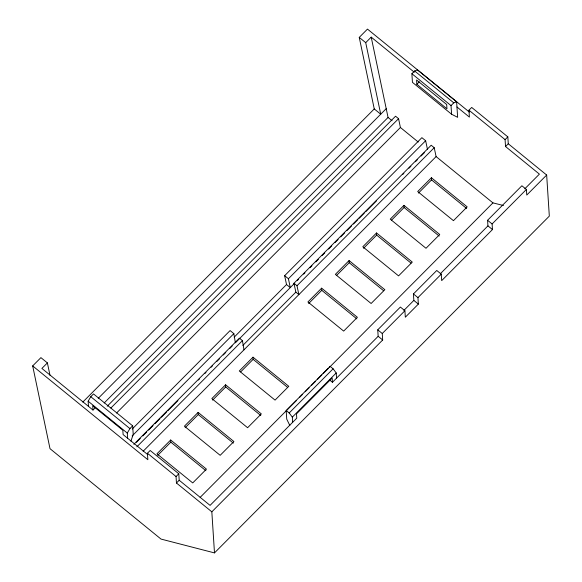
<?xml version="1.0" encoding="UTF-8"?>
<svg xmlns="http://www.w3.org/2000/svg" width="582" height="582" viewBox="0 0 582 582"><rect width="100%" height="100%" fill="white"/><g stroke="black" fill="none" stroke-linecap="round" stroke-linejoin="round"><path stroke-width="0.87" d="M130.906 441.105L133.227 434.448L132.667 425.828L93.52 393.941L90.777 396.706L88.144 401.194L88.479 406.367M127.625 438.246L127.291 433.073L129.924 428.585L132.667 425.828M456.965 106.979L469.398 117.106L468.954 110.202L471.696 107.444L507.831 136.872L508.275 143.769L546.665 175.037L549.321 216.111L214.489 552.9L160.996 539.07L50.008 448.678L32.679 365.918L40.915 357.632L47.389 362.906L49.972 375.266M359.247 37.379L365.714 42.653L380.723 114.196L374.255 108.929L359.247 37.379L367.475 29.1L469.332 112.057M47.389 362.906L41.897 368.428L92.996 410.048L95.433 407.589M365.714 42.653L371.207 37.132L414.34 72.263M82.797 402.089L374.255 108.929M411.889 73.718L414.631 70.96L417.483 69.92L456.63 101.799L457.634 117.331L451.588 114.225L412.442 82.346L411.889 73.718L451.028 105.597L451.588 114.225M98.234 398.343L386.215 108.674M416.85 84.295L416.567 79.981L446.678 104.505L446.961 108.819L416.85 84.295L419.287 81.844M104.207 402.962L388.056 117.448L371.207 37.132M107.212 406.243L395.549 116.218L398.561 118.67L400.409 127.494L418.247 142.037M110.864 408.047L398.561 118.67M116.56 413.009L400.409 127.494M451.028 105.597L453.771 102.839L456.63 101.799M132.209 429.036L230.094 330.576L233.855 333.646L235.383 342.82L294.099 283.754M284.656 275.693L288.417 278.756L290.273 287.603L286.511 284.54L284.656 275.693L421.885 137.665L425.646 140.728L427.501 149.574M132.129 435.962L233.855 333.646M288.417 278.756L425.646 140.728M234.168 337.182L286.511 284.54M133.838 444.342L239.406 338.164L242.432 340.623L243.989 349.826M293.968 283.274L296.995 285.74L298.879 294.616L295.845 292.135L293.968 283.274L431.189 145.245L434.216 147.712L436.1 156.58L492.939 202.878L503.466 205.519M136.45 442.327L140.284 438.472M142.837 435.903L146.664 432.055M148.577 430.127L153.044 425.631M154.965 423.711L160.065 418.574M161.345 417.287L166.452 412.151M167.725 410.87L177.939 400.598M198.36 380.053L199.641 378.766M204.748 373.629L206.021 372.349M211.128 367.213L212.408 365.925M216.875 361.437L219.429 358.868M223.255 355.013L225.809 352.445M229.635 348.596L232.189 346.028M297.293 280.546L298.566 279.258M303.673 274.122L304.953 272.842M310.06 267.705L311.974 265.778M315.8 261.922L318.354 259.354M322.188 255.505L324.741 252.937M328.568 249.089L331.762 245.873M334.948 242.665L338.142 239.457M340.696 236.889L344.522 233.033M347.076 230.465L351.543 225.976M353.463 224.048L357.93 219.552M359.203 218.272L364.31 213.136M365.583 211.848L376.438 200.935M402.606 174.615L403.879 173.327M408.986 168.191L410.899 166.27M415.373 161.774L417.287 159.846M421.113 155.998L424.307 152.79M136.865 446.809L242.432 340.623M296.995 285.74L434.216 147.712M242.869 345.417L295.845 292.135M143.143 451.261L436.1 156.58M32.679 365.918L147.85 459.715L147.435 453.247L150.178 450.483L178.783 473.784L179.198 480.252L210.066 505.387L296.769 418.174L296.485 413.867L332.169 377.98L332.446 382.287L378.162 336.301L377.747 329.834L400.387 307.056L404.905 310.737L405.327 317.205L418.356 304.095L417.941 297.62L413.424 293.946L436.755 270.477L441.272 274.158L441.687 280.626L492.459 229.555L492.096 223.954L487.585 220.272L521.887 185.767L526.404 189.441L526.768 195.05L546.665 175.037M170.686 439.999L156.958 453.8L192.722 482.929L206.45 469.128L170.686 439.999L170.824 442.16L205.883 470.714M198.127 412.391L184.407 426.199L220.171 455.32L233.891 441.52L198.127 412.391L198.266 414.551L233.331 443.113M225.576 384.789L211.848 398.59L247.612 427.719L261.34 413.911L225.576 384.789L225.714 386.95L260.78 415.504M253.017 357.181L239.297 370.981L275.06 400.11L288.781 386.31L253.017 357.181L253.155 359.341L287.523 387.328M321.635 288.163L307.907 301.971L343.671 331.093L357.392 317.292L321.635 288.163L321.773 290.331L356.831 318.885M349.076 260.561L335.356 274.362L371.12 303.491L384.84 289.69L349.076 260.561L349.215 262.722L383.574 290.709M376.525 232.953L362.797 246.761L398.561 275.883L412.289 262.082L376.525 232.953L376.663 235.113L411.023 263.1M403.966 205.351L390.246 219.152L426.009 248.281L439.73 234.473L403.966 205.351L404.104 207.512L439.17 236.066M431.415 177.743L417.687 191.543L453.451 220.673L467.179 206.872L431.415 177.743L431.553 179.903L466.611 208.458M157.722 455.335L170.824 442.16M185.171 427.726L198.266 414.551M212.612 400.125L225.714 386.95M240.686 371.891L253.155 359.341M308.671 303.506L321.773 290.331M336.745 275.271L349.215 262.722M363.561 248.296L376.663 235.113M391.635 220.061L404.104 207.512M418.451 193.078L431.553 179.903M524.789 188.815L539.405 174.12L505.532 146.533L505.081 139.629L507.831 136.872M214.489 552.9L211.833 511.825L176.455 483.009L176.04 476.542L178.783 473.784M505.532 146.533L508.275 143.769M176.455 483.009L179.198 480.252M289.836 425.507L286.737 419.142L286.184 410.514L330.096 366.34L333.108 368.799L336.229 372.975L336.563 378.147M200.121 497.406L296.238 400.736M299.439 397.513L302.64 394.29M305.208 391.715L309.049 387.845M311.61 385.269L315.459 381.399M317.379 379.464L321.868 374.954M323.148 373.666L328.27 368.508M329.55 367.22L492.939 202.878M292.651 422.321L292.317 417.141L289.196 412.965L333.108 368.799M292.317 417.141L336.229 372.975M403.908 310.402L413.846 300.414L413.424 293.946M440.341 273.758L487.942 225.881L487.585 220.272M211.833 511.825L382.68 339.983L382.265 333.508L404.905 310.737M417.941 297.62L441.272 274.158M492.096 223.954L526.404 189.441M468.954 110.202L505.081 139.629M414.631 70.96L453.771 102.839M388.056 117.448L392.05 120.707M487.942 225.881L492.459 229.555M413.846 300.414L418.356 304.095M377.747 329.834L382.265 333.508M378.162 336.301L382.68 339.983M329.768 380.111L332.446 382.287M286.184 410.514L289.196 412.965M90.777 396.706L129.924 428.585M88.144 401.194L127.291 433.073M147.435 453.247L176.04 476.542M147.813 454.688L123.108 434.565L122.831 430.258L92.72 405.734L92.996 410.048"/></g></svg>
